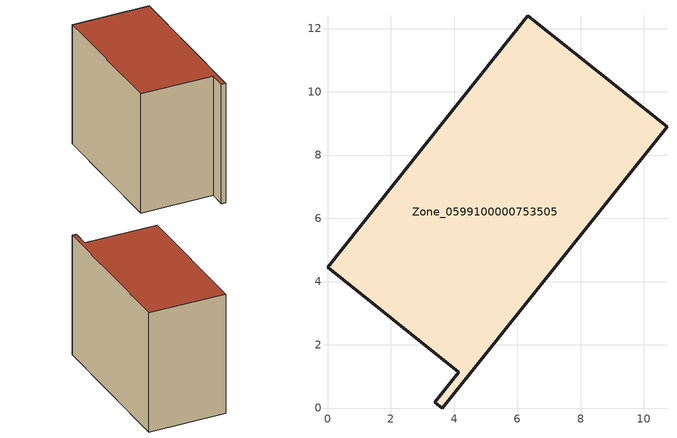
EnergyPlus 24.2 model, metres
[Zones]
Zone_0599100000753505
 floor ground (C_G): 6.33,12.4 10.73,8.89 3.63,0 3.39,0.19 4.15,1.13 0,4.45 z0.42
 wall outside (C_F): 10.73,8.89 6.33,12.4 0,4.45 4.15,1.13 3.39,0.19 3.63,0 10.73,8.89 z0.42:9.44
 roof outside (C_R): 3.63,0 10.73,8.89 6.33,12.4 0,4.45 4.15,1.13 3.39,0.19 z9.44
[BUILDING]
Pand.0599100000753505: North Axis=0; Terrain=City; Loads Convergence Tolerance Value=0.04; Temperature Convergence Tolerance Value=0.4; Solar Distribution=FullExterior; Maximum Number of Warmup Days=25; Minimum Number of Warmup Days=1
[Site:Location]
Rotterdam.The.Hague.AP_ZH_NLD Design_Conditions: Latitude=51.96; Longitude=4.45; Time Zone=1; Elevation=-4.5
[SITE:GROUNDTEMPERATURE:BUILDINGSURFACE]
18, 18, 18, 18, 18, 18, 18, 18, 18, 18, 18, 18
[MATERIAL] Thermal Absorptance=0.9; Solar Absorptance=0.7; Visible Absorptance=0.7
Name | Roughness | Thickness | Conductivity | Density | Specific Heat
G.TI.2006-2014 | MediumSmooth | 0.15 | 0.06 | 540 | 1210
F.TI.2006-2014 | Rough | 0.3 | 0.12 | 1920 | 840
R.TI.2006-2014 | MediumRough | 0.2 | 0.08 | 1500 | 1000
[CONSTRUCTION]
C_G: G.TI.2006-2014
C_F: F.TI.2006-2014
C_R: R.TI.2006-2014
[ZONE]
Zone_0599100000753505: Type=1; Multiplier=1; Ceiling Height=Autocalculate; Volume=Autocalculate; Floor Area=autocalculate; Part of Total Floor Area=Yes
[ZONEINFILTRATION:DESIGNFLOWRATE]
Infil_Zone_0599100000753505: Zone or ZoneList or Space or SpaceList=Zone_0599100000753505; Schedule=AlwaysOn; Design Flow Rate Calculation Method=Flow/Area; Flow Rate per Floor Area=0.0015; Constant Term Coefficient=1; Temperature Term Coefficient=0; Velocity Term Coefficient=0; Velocity Squared Term Coefficient=0
[HVACTEMPLATE:ZONE:IDEALLOADSAIRSYSTEM]
Zone_0599100000753505: Maximum Heating Supply Air Temperature=50; Minimum Cooling Supply Air Temperature=13; Maximum Heating Supply Air Humidity Ratio=0.0156; Minimum Cooling Supply Air Humidity Ratio=0.0077; Heating Limit=NoLimit; Cooling Limit=NoLimit; Dehumidification Control Type=ConstantSensibleHeatRatio; Cooling Sensible Heat Ratio=0.7; Dehumidification Setpoint=60; Humidification Control Type=None; Humidification Setpoint=30; Outdoor Air Method=None; Outdoor Air Flow Rate per Person=0.00944; Outdoor Air Flow Rate per Zone Floor Area=0; Outdoor Air Flow Rate per Zone=0; Demand Controlled Ventilation Type=None; Outdoor Air Economizer Type=NoEconomizer; Heat Recovery Type=None; Sensible Heat Recovery Effectiveness=0.7; Latent Heat Recovery Effectiveness=0.65
[ZONECONTROL:THERMOSTAT]
ThermostatControl_Zone_0599100000753505: Zone or ZoneList=Zone_0599100000753505; Control Type Schedule=DualSetpointControlType; Control 1=Thermostat_Zone_0599100000753505; Temperature Difference Between Cutout And Setpoint=0
[THERMOSTATSETPOINT:DUALSETPOINT]
Thermostat_Zone_0599100000753505: Heating Setpoint Temperature Schedule=HeatingSetpoint_Zone_0599100000753505; Cooling Setpoint Temperature Schedule=CoolingSetpoint_Zone_0599100000753505
[SCHEDULE:COMPACT]
HeatingSetpoint_Zone_0599100000753505: Through: 12/31, For: AllDays, Until: 24:00, 21
CoolingSetpoint_Zone_0599100000753505: Through: 12/31, For: AllDays, Until: 24:00, 24
DualSetpointControlType: Through: 12/31, For: AllDays, Until: 24:00, 4
AlwaysOn: Through: 12/31, For: AllDays, Until: 24:00, 1
